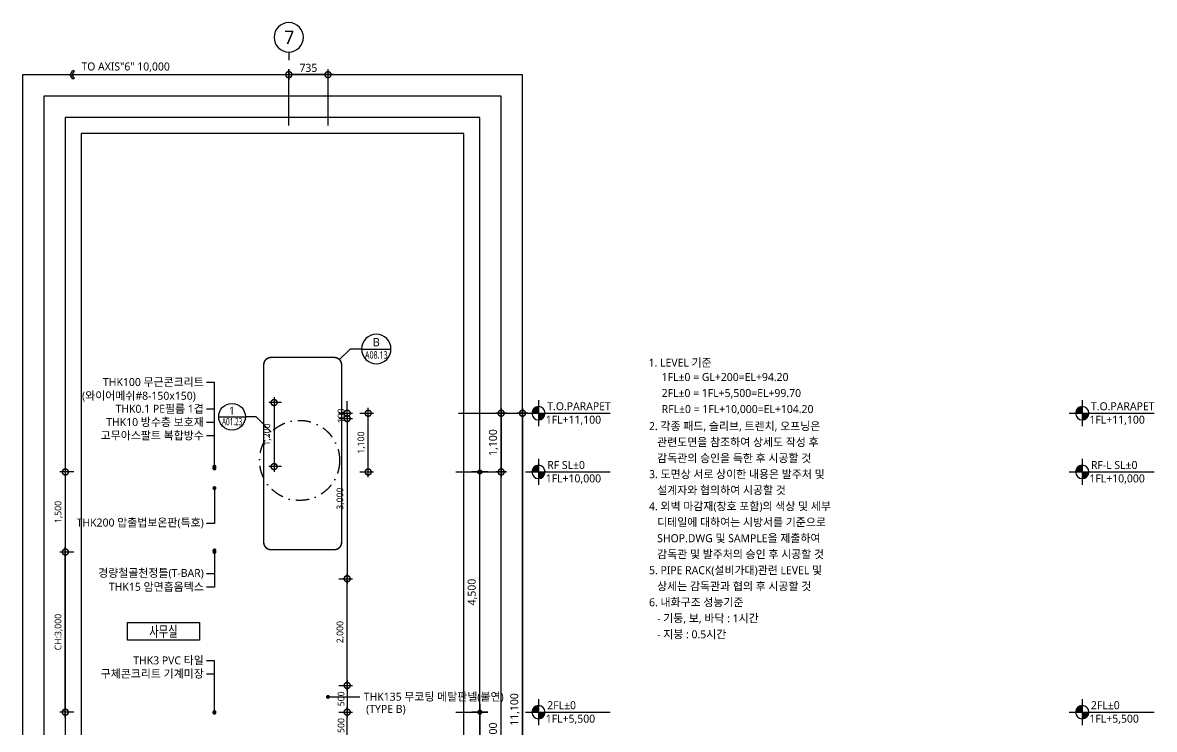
# Model space of a CAD drawing. Header units: millimetres. Extents: x 2568 to 292571, y 1285 to 27671.
# Drawn here: x 151279 to 172496, y 14433 to 27671 of the extents above; entities that cross this region are included whole.
import ezdxf
from ezdxf import colors
from ezdxf.entities.mleader import LeaderData, LeaderLine
from ezdxf.enums import TextEntityAlignment as Align
from ezdxf.math import Vec2, Vec3

# ---------------------------------------------------------------- set-up
doc = ezdxf.new("R2010")
doc.units = ezdxf.units.MM
doc.header["$LTSCALE"] = 200
doc.linetypes.add('DASHDOT', pattern=[1, 0.5, -0.25, 0, -0.25])
doc.linetypes.add('DASHDOT-GAUN', pattern=[10, 5, -2.5, 0, -2.5])
doc.layers.get('DEFPOINTS').update_dxf_attribs({"color": 137})
for name, color, linetype in [('3TXT', 3, 'Continuous'), ('A-dim', 7, 'Continuous'), ('A-dims', 7, 'Continuous'), ('DIM', 7, 'Continuous'), ('DIM-2', 7, 'Continuous'), ('DIM-INT', 7, 'Continuous'), ('SYM', 6, 'Continuous'), ('SYM-LEAD', 6, 'Continuous'), ('SYM-LEVEL', 7, 'Continuous'), ('TAG', 6, 'Continuous'), ('TEXT', 3, 'Continuous'), ('TEXT-NOTE', 6, 'Continuous')]:
    doc.layers.add(name, color=color, linetype=linetype)
doc.layers.add('NOPLOT', color=191, linetype='Continuous', plot=False)
doc.styles.add('$0$스타일1', font='malgun.ttf')
doc.styles.add('ARIAL', font='malgun.ttf')
doc.styles.add('ARIALB', font='malgun.ttf')
doc.styles.add('T1', font='malgun.ttf')
doc.styles.add('XR-sec$0$스타일1', font='malgun.ttf')
doc.styles.add('맑은고딕', font='malgun.ttf')
doc.styles.add('스타일1', font='malgun.ttf')
doc.dimstyles.new('CJA', dxfattribs={"dimscale": 300, "dimtxt": 2.7, "dimasz": 1, "dimexe": 2, "dimexo": 3, "dimgap": 1, "dimtad": 1, "dimdec": 0, "dimzin": 1, "dimdsep": 46, "dimlunit": 6, "dimtxsty": '$0$스타일1', "dimblk": 'CJDOT', "dimcen": 0.09, "dimdle": 1, "dimclrd": 256, "dimclre": 256, "dimclrt": 3, "dimadec": 0, "dimazin": 0, "dimtfac": 1, "dimtdec": 0, "dimtix": 1, "dimtmove": 2, "dimatfit": 3, "dimldrblk": 'CJDOT', "dimfxl": 1, "dimtolj": 1, "dimtzin": 1, "dimarcsym": 0})
doc.dimstyles.new('DIM-QD 1', dxfattribs={"dimtxt": 3, "dimasz": 1.5, "dimexe": 1, "dimexo": 0, "dimgap": 1, "dimtad": 1, "dimdec": 3, "dimdsep": 46, "dimlunit": 6, "dimtxsty": '스타일1', "dimblk1": 'ARCHTICK', "dimblk2": 'ARCHTICK', "dimsah": 1, "dimcen": 0, "dimclrd": 256, "dimclre": 256, "dimclrt": 3, "dimazin": 2, "dimtfac": 1, "dimtdec": 3, "dimtix": 1, "dimtmove": 2, "dimatfit": 3, "dimldrblk": 'ARCHTICK', "dimfxl": 1, "dimtolj": 1, "dimtzin": 0, "dimarcsym": 0})
doc.dimstyles.new('GAUN-50', dxfattribs={"dimscale": 50, "dimtxt": 3, "dimasz": 1, "dimexe": 2, "dimexo": 3, "dimgap": 1, "dimtad": 1, "dimdec": 0, "dimzin": 1, "dimdsep": 46, "dimlunit": 6, "dimtxsty": '스타일1', "dimblk": 'GAUN-DOT', "dimcen": -2, "dimdle": 2, "dimclrd": 256, "dimclre": 256, "dimclrt": 3, "dimadec": 0, "dimazin": 0, "dimtfac": 1, "dimtdec": 0, "dimtix": 1, "dimtmove": 2, "dimatfit": 3, "dimldrblk": 'DOTSMALL', "dimfxl": 1, "dimtolj": 1, "dimtzin": 1, "dimarcsym": 0})
doc.dimstyles.new('HDA-P(N100)', dxfattribs={"dimscale": 50, "dimtxt": 3, "dimasz": 1, "dimexe": 2, "dimexo": 2, "dimgap": 1, "dimtad": 1, "dimdec": 0, "dimzin": 1, "dimdsep": 46, "dimlunit": 6, "dimtxsty": 'T1', "dimblk": 'Z_DOT', "dimcen": 1, "dimclrd": 256, "dimclrt": 3, "dimadec": 0, "dimazin": 0, "dimtfac": 1, "dimtdec": 0, "dimtix": 1, "dimtmove": 2, "dimatfit": 3, "dimldrblk": 'DOT', "dimfxl": 1, "dimtolj": 1, "dimtzin": 1, "dimarcsym": 0})

# ---------------------------------------------------------------- blocks, each defined once
blk = doc.blocks.new('bu-v')
at = {"layer": 'TAG', "ltscale": 0.2}
blk.add_line((0, 3), (0, 0), dxfattribs=at)
blk.add_circle((0, 8.5), 5.5, dxfattribs=at)
at = {"layer": 'TAG', "color": 3, "style": 'ARIALB'}
blk.add_attdef('1', text='', height=5, dxfattribs=at).set_placement((0, 8.5), align=Align.MIDDLE_CENTER)
blk = doc.blocks.new('GAUN-DOT')
at = {"linetype": 'ByBlock'}
for p, q in [((2, 0), (-2, 0)), ((0, -2), (0, 2))]:
    blk.add_line(p, q, dxfattribs=at)
at = {"const_width": 2.25}
blk.add_lwpolyline([(0, 0.28125, 1), (0, -0.28125, 1)], format="xyb", close=True, dxfattribs=at)
blk = doc.blocks.new('*D76')
at = {"layer": 'DEFPOINTS', "color": 0, "transparency": 16777216}
for p in [(156269, 26697), (156269, 25597), (157004, 25597)]:
    blk.add_point(p, dxfattribs=at)
at = {"layer": 'DIM', "lineweight": -2, "transparency": 16777216}
for p, q in [((156269, 25747), (156269, 26797)), ((157004, 25747), (157004, 26797)), ((156954, 26697), (156319, 26697))]:
    blk.add_line(p, q, dxfattribs=at)
at = {"layer": 'DIM', "lineweight": -2, "transparency": 16777216, "xscale": 50, "yscale": 50, "zscale": 50, "rotation": 180}
blk.add_blockref('GAUN-DOT', (156269, 26697), dxfattribs=at)
at = {"layer": 'DIM', "lineweight": -2, "transparency": 16777216, "xscale": 50, "yscale": 50, "zscale": 50}
blk.add_blockref('GAUN-DOT', (157004, 26697), dxfattribs=at)
at = {"layer": 'DIM', "color": 3, "transparency": 16777216, "insert": (156636, 26824), "char_height": 150, "attachment_point": 5, "style": '스타일1'}
blk.add_mtext('\\A1;735', dxfattribs=at)
blk = doc.blocks.new('_DotSmall')
at = {"color": 0, "linetype": 'ByBlock', "const_width": 0.5}
blk.add_lwpolyline([(-0.0625, 0, 1), (0.0625, 0, 1)], format="xyb", close=True, dxfattribs=at)
blk = doc.blocks.new('*D84')
at = {"layer": 'A-dim', "lineweight": -2, "transparency": 16777216}
for p, q in [((159450, 20355), (160750, 20355)), ((160650, 20305), (160650, 9305)), ((159450, 9255), (160750, 9255))]:
    blk.add_line(p, q, dxfattribs=at)
at = {"layer": 'DEFPOINTS', "color": 0, "transparency": 16777216}
for p in [(159300, 20355), (159300, 9255), (160650, 9255)]:
    blk.add_point(p, dxfattribs=at)
at = {"layer": 'A-dim', "lineweight": -2, "transparency": 16777216, "xscale": 50, "yscale": 50, "zscale": 50}
for p, rotation in [((160650, 20355), 90), ((160650, 9255), 270)]:
    blk.add_blockref('GAUN-DOT', p, dxfattribs=dict(at, rotation=rotation))
at = {"layer": 'A-dim', "color": 3, "transparency": 16777216, "insert": (160509, 14805), "char_height": 150, "attachment_point": 5, "rotation": 90, "style": '스타일1'}
blk.add_mtext('\\A1;11,100', dxfattribs=at)
blk = doc.blocks.new('Z_DOT')
at = {"layer": 'A-dims', "color": 0}
for p, q in [((-3, 0), (3, 0)), ((0, -3), (0, 3))]:
    blk.add_line(p, q, dxfattribs=at)
for radius in [0.75, 0.375]:
    blk.add_circle((0, 0), radius, dxfattribs=at)
blk = doc.blocks.new('*D85')
at = {"layer": 'A-dim', "color": 0, "lineweight": -2, "transparency": 16777216}
for p, q in [((159400, 14755), (159950, 14755)), ((159400, 9255), (159950, 9255))]:
    blk.add_line(p, q, dxfattribs=at)
at = {"layer": 'A-dim', "lineweight": -2, "transparency": 16777216}
blk.add_line((159850, 14705), (159850, 9305), dxfattribs=at)
at = {"layer": 'DEFPOINTS', "color": 0, "transparency": 16777216}
for p in [(159300, 14755), (159300, 9255), (159850, 9255)]:
    blk.add_point(p, dxfattribs=at)
at = {"layer": 'A-dim', "lineweight": -2, "transparency": 16777216, "xscale": 50, "yscale": 50, "zscale": 50}
for p, rotation in [((159850, 14755), 90), ((159850, 9255), 270)]:
    blk.add_blockref('Z_DOT', p, dxfattribs=dict(at, rotation=rotation))
at = {"layer": 'A-dim', "color": 3, "transparency": 16777216, "insert": (159710, 12005), "char_height": 150, "attachment_point": 5, "rotation": 90, "style": 'T1'}
blk.add_mtext('\\A1;5,500', dxfattribs=at)
blk = doc.blocks.new('_DOT')
at = {"color": 0, "linetype": 'ByBlock'}
blk.add_line((-0.5, 0), (-1, 0), dxfattribs=at)
at = {"color": 0, "linetype": 'ByBlock', "const_width": 0.5}
blk.add_lwpolyline([(-0.25, 0, 1), (0.25, 0, 1)], format="xyb", close=True, dxfattribs=at)
blk = doc.blocks.new('XR-sec$0$LEVEL1')
at = {"layer": 'SYM-LEVEL'}
h = blk.add_hatch(color=6, dxfattribs=at)
edge = h.paths.add_edge_path()
edge.add_ellipse((4.87, 0), major_axis=(1.77, 1.77), ratio=1, start_angle=405, end_angle=495)
edge.add_line((2.37, 0), (4.87, 0))
edge.add_line((4.87, 0), (4.87, 2.5))
edge = h.paths.add_edge_path()
edge.add_ellipse((4.87, 0), major_axis=(1.77, 1.77), ratio=1, start_angle=225, end_angle=315)
edge.add_line((7.37, 0), (4.87, 0))
edge.add_line((4.87, 0), (4.87, -2.5))
at = {"layer": 'SYM-LEVEL', "color": 6}
for p, q in [((4.87, 4.87), (4.87, -4.87)), ((0, 0), (9.74, 0)), ((9.07, 0), (31.8, 0))]:
    blk.add_line(p, q, dxfattribs=at)
blk.add_ellipse((4.87, 0), major_axis=(1.77, 1.77), ratio=1, start_param=5.497787, end_param=11.780972, dxfattribs=at)
at = {"layer": 'SYM-LEVEL', "color": 3, "style": 'XR-sec$0$스타일1'}
for tag, p in [('1층-바닥마감', (8.16, 1.11)), ('EL-+100', (8.16, -3.93))]:
    blk.add_attdef(tag, p, '', height=3, dxfattribs=at)
blk = doc.blocks.new('*D87')
at = {"layer": 'A-dim', "lineweight": -2, "transparency": 16777216}
for p, q in [((159450, 19255), (160350, 19255)), ((160250, 9305), (160250, 19205)), ((159450, 9255), (160350, 9255))]:
    blk.add_line(p, q, dxfattribs=at)
at = {"layer": 'DEFPOINTS', "color": 0, "transparency": 16777216}
for p in [(159300, 19255), (160250, 19255), (159300, 9255)]:
    blk.add_point(p, dxfattribs=at)
at = {"layer": 'A-dim', "lineweight": -2, "transparency": 16777216, "xscale": 50, "yscale": 50, "zscale": 50}
for p, rotation in [((160250, 19255), 90), ((160250, 9255), 270)]:
    blk.add_blockref('GAUN-DOT', p, dxfattribs=dict(at, rotation=rotation))
at = {"layer": 'A-dim', "color": 3, "transparency": 16777216, "insert": (160109, 14255), "char_height": 150, "attachment_point": 5, "rotation": 90, "style": '스타일1'}
blk.add_mtext('\\A1;10,000', dxfattribs=at)
blk = doc.blocks.new('*D88')
at = {"layer": 'A-dim', "lineweight": -2, "transparency": 16777216}
for p, q in [((159450, 20355), (160350, 20355)), ((160250, 20305), (160250, 19305)), ((159450, 19255), (160350, 19255))]:
    blk.add_line(p, q, dxfattribs=at)
at = {"layer": 'DEFPOINTS', "color": 0, "transparency": 16777216}
for p in [(159300, 20355), (159300, 19255), (160250, 19255)]:
    blk.add_point(p, dxfattribs=at)
at = {"layer": 'A-dim', "lineweight": -2, "transparency": 16777216, "xscale": 50, "yscale": 50, "zscale": 50}
for p, rotation in [((160250, 20355), 90), ((160250, 19255), 270)]:
    blk.add_blockref('GAUN-DOT', p, dxfattribs=dict(at, rotation=rotation))
at = {"layer": 'A-dim', "color": 3, "transparency": 16777216, "insert": (160109, 19805), "char_height": 150, "attachment_point": 5, "rotation": 90, "style": '스타일1'}
blk.add_mtext('\\A1;1,100', dxfattribs=at)
blk = doc.blocks.new('*D89')
at = {"layer": 'A-dim', "color": 0, "lineweight": -2, "transparency": 16777216}
for p, q in [((159400, 19255), (159950, 19255)), ((159400, 14755), (159950, 14755))]:
    blk.add_line(p, q, dxfattribs=at)
at = {"layer": 'A-dim', "lineweight": -2, "transparency": 16777216}
blk.add_line((159850, 14805), (159850, 19205), dxfattribs=at)
at = {"layer": 'DEFPOINTS', "color": 0, "transparency": 16777216}
for p in [(159300, 19255), (159850, 19255), (159300, 14755)]:
    blk.add_point(p, dxfattribs=at)
at = {"layer": 'A-dim', "lineweight": -2, "transparency": 16777216, "xscale": 50, "yscale": 50, "zscale": 50}
for p, rotation in [((159850, 19255), 90), ((159850, 14755), 270)]:
    blk.add_blockref('Z_DOT', p, dxfattribs=dict(at, rotation=rotation))
at = {"layer": 'A-dim', "color": 3, "transparency": 16777216, "insert": (159710, 17005), "char_height": 150, "attachment_point": 5, "rotation": 90, "style": 'T1'}
blk.add_mtext('\\A1;4,500', dxfattribs=at)
blk = doc.blocks.new('*D321')
at = {"layer": 'DEFPOINTS', "color": 0, "transparency": 16777216}
for p in [(157054, 20255), (157054, 17255), (157363, 17255)]:
    blk.add_point(p, dxfattribs=at)
at = {"layer": 'DIM-INT', "color": 7, "lineweight": -2, "transparency": 16777216}
for p, q in [((157204, 20255), (157463, 20255)), ((157363, 20355), (157363, 17155)), ((157204, 17255), (157463, 17255))]:
    blk.add_line(p, q, dxfattribs=at)
at = {"layer": 'DIM-INT', "color": 7, "lineweight": -2, "transparency": 16777216, "xscale": 225, "yscale": 225, "zscale": 225}
for p, rotation in [((157363, 20255), 90), ((157363, 17255), 270)]:
    blk.add_blockref('_DotSmall', p, dxfattribs=dict(at, rotation=rotation))
at = {"layer": 'DIM-INT', "color": 3, "transparency": 16777216, "insert": (157238, 18755), "char_height": 125, "attachment_point": 5, "rotation": 90, "style": '스타일1'}
blk.add_mtext('\\A1;3,000', dxfattribs=at)
blk = doc.blocks.new('CJDOT')
blk.add_line((-2, 0), (2, 0))
at = {"const_width": 0.5}
blk.add_lwpolyline([(-0.25, 0, 1), (0.25, 0, 1)], format="xyb", close=True, dxfattribs=at)
blk = doc.blocks.new('*D322')
at = {"layer": 'DEFPOINTS', "color": 0, "transparency": 16777216}
for p in [(157054, 20355), (157054, 20255), (157363, 20355)]:
    blk.add_point(p, dxfattribs=at)
at = {"layer": 'DIM-INT', "color": 7, "lineweight": -2, "transparency": 16777216}
for p, q in [((157363, 20355), (157363, 20580)), ((157204, 20355), (157463, 20355)), ((157204, 20255), (157463, 20255)), ((157363, 20255), (157363, 20355)), ((157363, 20255), (157363, 20030))]:
    blk.add_line(p, q, dxfattribs=at)
at = {"layer": 'DIM-INT', "color": 7, "lineweight": -2, "transparency": 16777216, "xscale": 225, "yscale": 225, "zscale": 225}
for p, rotation in [((157363, 20355), 270), ((157363, 20255), 90)]:
    blk.add_blockref('_DotSmall', p, dxfattribs=dict(at, rotation=rotation))
at = {"layer": 'DIM-INT', "color": 3, "transparency": 16777216, "insert": (157248, 20305), "char_height": 125, "attachment_point": 5, "rotation": 90, "style": '스타일1'}
blk.add_mtext('\\A1;100', dxfattribs=at)
blk = doc.blocks.new('*D323')
at = {"layer": 'DEFPOINTS', "color": 0, "transparency": 16777216}
for p in [(157054, 17255), (157363, 17255), (157054, 15255)]:
    blk.add_point(p, dxfattribs=at)
at = {"layer": 'DIM-INT', "color": 7, "lineweight": -2, "transparency": 16777216}
for p, q in [((157204, 17255), (157463, 17255)), ((157363, 15155), (157363, 17355)), ((157204, 15255), (157463, 15255))]:
    blk.add_line(p, q, dxfattribs=at)
at = {"layer": 'DIM-INT', "color": 7, "lineweight": -2, "transparency": 16777216, "xscale": 225, "yscale": 225, "zscale": 225}
for p, rotation in [((157363, 17255), 90), ((157363, 15255), 270)]:
    blk.add_blockref('_DotSmall', p, dxfattribs=dict(at, rotation=rotation))
at = {"layer": 'DIM-INT', "color": 3, "transparency": 16777216, "insert": (157238, 16255), "char_height": 125, "attachment_point": 5, "rotation": 90, "style": '스타일1'}
blk.add_mtext('\\A1;2,000', dxfattribs=at)
blk = doc.blocks.new('*D324')
at = {"layer": 'DEFPOINTS', "color": 0, "transparency": 16777216}
for p in [(157054, 15255), (157054, 14755), (157363, 14755)]:
    blk.add_point(p, dxfattribs=at)
at = {"layer": 'DIM-INT', "color": 7, "lineweight": -2, "transparency": 16777216}
for p, q in [((157363, 15355), (157363, 14655)), ((157204, 15255), (157463, 15255)), ((157204, 14755), (157463, 14755))]:
    blk.add_line(p, q, dxfattribs=at)
at = {"layer": 'DIM-INT', "color": 7, "lineweight": -2, "transparency": 16777216, "xscale": 225, "yscale": 225, "zscale": 225}
for p, rotation in [((157363, 15255), 90), ((157363, 14755), 270)]:
    blk.add_blockref('_DotSmall', p, dxfattribs=dict(at, rotation=rotation))
at = {"layer": 'DIM-INT', "color": 3, "transparency": 16777216, "insert": (157249, 15005), "char_height": 125, "attachment_point": 5, "rotation": 90, "style": '스타일1'}
blk.add_mtext('\\A1;500', dxfattribs=at)
blk = doc.blocks.new('*D325')
at = {"layer": 'DEFPOINTS', "color": 0, "transparency": 16777216}
for p in [(157054, 14755), (157363, 14755), (157054, 14255)]:
    blk.add_point(p, dxfattribs=at)
at = {"layer": 'DIM-INT', "color": 7, "lineweight": -2, "transparency": 16777216}
for p, q in [((157363, 14155), (157363, 14855)), ((157204, 14755), (157463, 14755)), ((157204, 14255), (157463, 14255))]:
    blk.add_line(p, q, dxfattribs=at)
at = {"layer": 'DIM-INT', "color": 7, "lineweight": -2, "transparency": 16777216, "xscale": 225, "yscale": 225, "zscale": 225}
for p, rotation in [((157363, 14755), 90), ((157363, 14255), 270)]:
    blk.add_blockref('_DotSmall', p, dxfattribs=dict(at, rotation=rotation))
at = {"layer": 'DIM-INT', "color": 3, "transparency": 16777216, "insert": (157249, 14505), "char_height": 125, "attachment_point": 5, "rotation": 90, "style": '스타일1'}
blk.add_mtext('\\A1;500', dxfattribs=at)
blk = doc.blocks.new('*D340')
at = {"layer": 'DEFPOINTS', "color": 0, "transparency": 16777216}
for p in [(152079, 17755), (152388, 17755), (152388, 14755)]:
    blk.add_point(p, dxfattribs=at)
at = {"layer": 'DIM-INT', "color": 7, "lineweight": -2, "transparency": 16777216}
for p, q in [((152079, 14655), (152079, 17855)), ((152238, 17755), (151979, 17755)), ((152238, 14755), (151979, 14755))]:
    blk.add_line(p, q, dxfattribs=at)
at = {"layer": 'DIM-INT', "color": 7, "lineweight": -2, "transparency": 16777216, "xscale": 225, "yscale": 225, "zscale": 225}
for p, rotation in [((152079, 17755), 90), ((152079, 14755), 270)]:
    blk.add_blockref('_DotSmall', p, dxfattribs=dict(at, rotation=rotation))
at = {"layer": 'DIM-INT', "color": 3, "transparency": 16777216, "insert": (151954, 16255), "char_height": 125, "attachment_point": 5, "rotation": 90, "style": '스타일1'}
blk.add_mtext('\\A1;CH:3,000', dxfattribs=at)
blk = doc.blocks.new('*D341')
at = {"layer": 'DEFPOINTS', "color": 0, "transparency": 16777216}
for p in [(152388, 14755), (152079, 13255), (152388, 13255)]:
    blk.add_point(p, dxfattribs=at)
at = {"layer": 'DIM-INT', "color": 7, "lineweight": -2, "transparency": 16777216}
for p, q in [((152079, 14855), (152079, 13155)), ((152238, 14755), (151979, 14755)), ((152238, 13255), (151979, 13255))]:
    blk.add_line(p, q, dxfattribs=at)
at = {"layer": 'DIM-INT', "color": 7, "lineweight": -2, "transparency": 16777216, "xscale": 225, "yscale": 225, "zscale": 225}
for p, rotation in [((152079, 14755), 90), ((152079, 13255), 270)]:
    blk.add_blockref('_DotSmall', p, dxfattribs=dict(at, rotation=rotation))
at = {"layer": 'DIM-INT', "color": 3, "transparency": 16777216, "insert": (151954, 14005), "char_height": 125, "attachment_point": 5, "rotation": 90, "style": '스타일1'}
blk.add_mtext('\\A1;1,500', dxfattribs=at)
blk = doc.blocks.new('*D343')
at = {"layer": 'DEFPOINTS', "color": 0, "transparency": 16777216}
for p in [(152388, 19255), (152079, 17755), (152388, 17755)]:
    blk.add_point(p, dxfattribs=at)
at = {"layer": 'DIM-INT', "color": 7, "lineweight": -2, "transparency": 16777216}
for p, q in [((152079, 19355), (152079, 17655)), ((152238, 19255), (151979, 19255)), ((152238, 17755), (151979, 17755))]:
    blk.add_line(p, q, dxfattribs=at)
at = {"layer": 'DIM-INT', "color": 7, "lineweight": -2, "transparency": 16777216, "xscale": 225, "yscale": 225, "zscale": 225}
for p, rotation in [((152079, 19255), 90), ((152079, 17755), 270)]:
    blk.add_blockref('_DotSmall', p, dxfattribs=dict(at, rotation=rotation))
at = {"layer": 'DIM-INT', "color": 3, "transparency": 16777216, "insert": (151954, 18505), "char_height": 125, "attachment_point": 5, "rotation": 90, "style": '스타일1'}
blk.add_mtext('\\A1;1,500', dxfattribs=at)
blk = doc.blocks.new('*D344')
at = {"layer": 'DEFPOINTS', "color": 0, "transparency": 16777216}
for p in [(157448, 20355), (157757, 20355), (157448, 19255)]:
    blk.add_point(p, dxfattribs=at)
at = {"layer": 'DIM-INT', "color": 7, "lineweight": -2, "transparency": 16777216}
for p, q in [((157757, 19155), (157757, 20455)), ((157598, 20355), (157857, 20355)), ((157598, 19255), (157857, 19255))]:
    blk.add_line(p, q, dxfattribs=at)
at = {"layer": 'DIM-INT', "color": 7, "lineweight": -2, "transparency": 16777216, "xscale": 225, "yscale": 225, "zscale": 225}
for p, rotation in [((157757, 20355), 90), ((157757, 19255), 270)]:
    blk.add_blockref('_DotSmall', p, dxfattribs=dict(at, rotation=rotation))
at = {"layer": 'DIM-INT', "color": 3, "transparency": 16777216, "insert": (157631, 19805), "char_height": 125, "attachment_point": 5, "rotation": 90, "style": '스타일1'}
blk.add_mtext('\\A1;1,100', dxfattribs=at)
blk = doc.blocks.new('room-1')
at = {"layer": 'TEXT-NOTE', "color": 6}
for p, q in [((0, 5), (20.29, 5)), ((0, 0), (0, 5)), ((20.29, 5), (20.29, 0)), ((20.29, 0), (0, 0))]:
    blk.add_line(p, q, dxfattribs=at)
at = {"layer": 'TEXT-NOTE', "color": 3, "style": '스타일1'}
blk.add_attdef('실명', text='', height=3, dxfattribs=at).set_placement((10.15, 2.59), align=Align.MIDDLE)
blk = doc.blocks.new('*U117')
blk.add_lwpolyline([(-300, 0), (300, 0, 1), (-300, 0, 1), (300, 0, -12.065684)], format="xyb")
blk.add_lwpolyline([(-295, 0), (-533, 0), (-754, -216)])
at = {"linetype": 'DASHDOT', "ltscale": 6, "const_width": 30}
blk.add_lwpolyline([(-2152, -172), (-860, -172, -0.414214), (-710, -322), (-710, -3951, -0.414214), (-860, -4101), (-2152, -4101, -0.414214), (-2302, -3951), (-2302, -322, -0.414214)], format="xyb", close=True, dxfattribs=at)
at = {"color": 3, "style": 'ARIAL'}
blk.add_attdef('상세번호', text='', height=170, dxfattribs=at).set_placement((0, 140), align=Align.MIDDLE_CENTER)
at = {"color": 3, "style": 'ARIAL', "width": 0.6}
blk.add_attdef('도면번호', text='', height=150, dxfattribs=at).set_placement((0, -120), align=Align.MIDDLE_CENTER)
blk = doc.blocks.new('_ARCHTICK')
at = {"color": 0, "linetype": 'ByBlock', "const_width": 0.15}
blk.add_lwpolyline([(-0.5, -0.5), (0.5, 0.5)], dxfattribs=at)
blk = doc.blocks.new('*D346')
at = {"layer": 'DEFPOINTS', "color": 0, "transparency": 16777216}
for p in [(156282, 20555), (155993, 19355), (156282, 19355)]:
    blk.add_point(p, dxfattribs=at)
at = {"layer": 'DIM-INT', "color": 7, "lineweight": -2, "transparency": 16777216}
for p, q in [((155993, 20655), (155993, 19255)), ((156132, 20555), (155893, 20555)), ((156132, 19355), (155893, 19355))]:
    blk.add_line(p, q, dxfattribs=at)
at = {"layer": 'DIM-INT', "color": 7, "lineweight": -2, "transparency": 16777216, "xscale": 225, "yscale": 225, "zscale": 225}
for p, rotation in [((155993, 20555), 90), ((155993, 19355), 270)]:
    blk.add_blockref('_DotSmall', p, dxfattribs=dict(at, rotation=rotation))
at = {"layer": 'DIM-INT', "color": 3, "transparency": 16777216, "insert": (155868, 19955), "char_height": 125, "attachment_point": 5, "rotation": 90, "style": '스타일1'}
blk.add_mtext('\\A1;1,200', dxfattribs=at)
blk = doc.blocks.new('DET1')
at = {"layer": 'SYM', "color": 6}
blk.add_line((0, 0), (10, 0), dxfattribs=at)
blk.add_circle((5, 0), 5, dxfattribs=at)
at = {"layer": 'SYM', "color": 3, "style": '스타일1'}
blk.add_attdef('1', text='', height=3, dxfattribs=at).set_placement((5, 2.25), align=Align.MIDDLE)
at = {"layer": 'SYM', "color": 3, "style": '스타일1', "width": 0.84071}
blk.add_attdef('A2.01', text='', height=2.7, dxfattribs=at).set_placement((1.24, -3.19), (9.23, -3.19), align=Align.FIT)
blk = doc.blocks.new('A$C1ac9ef66')
at = {"layer": '3TXT', "style": '스타일1'}
for s, p in [('1. LEVEL 기준', (0, 0)), ('1FL±0 = GL+200=EL+94.20', (245, -270)), ('2FL±0 = 1FL+5,500=EL+99.70', (245, -570)), ('RFL±0 = 1FL+10,000=EL+104.20', (245, -870)), ('2. 각종 패드, 슬리브, 트렌치, 오프닝은', (8, -1189)), ('   관련도면을 참조하여 상세도 작성 후 ', (8, -1489)), ('   감독관의 승인을 득한 후 시공할 것', (8, -1789)), ('3. 도면상 서로 상이한 내용은 발주처 및   ', (8, -2089)), ('   설계자와 협의하여 시공할 것', (8, -2389)), ('4. 외벽 마감재(창호 포함)의 색상 및 세부', (8, -2689)), ('   디테일에 대하여는 시방서를 기준으로', (8, -2989)), ('   SHOP.DWG 및 SAMPLE을 제출하여', (8, -3289)), ('   감독관 및 발주처의 승인 후 시공할 것', (8, -3589)), ('5. PIPE RACK(설비가대)관련 LEVEL 및 ', (8, -3889)), ('   상세는 감독관과 협의 후 시공할 것 ', (8, -4189)), ('6. 내화구조 성능기준', (8, -4489)), ('   - 기둥, 보, 바닥 : 1시간', (8, -4789)), ('   - 지붕 : 0.5시간', (8, -5089))]:
    blk.add_text(s, height=150, dxfattribs=at).set_placement(p)

msp = doc.modelspace()

# ---------------------------------------------------------------- linework, layer by layer
at = {"layer": 'A-dim', "ltscale": 30}
msp.add_lwpolyline([(156268.7, 26696.5), (152170.9, 26696.5), (152220.9, 26783.1), (152242.5, 26770.6), (152199.7, 26696.5), (152242.5, 26622.4), (152220.9, 26609.9), (152170.9, 26696.5)], dxfattribs=at)
at = {"layer": 'NOPLOT'}
for points in [[(151279, 2455.2), (160649.7, 2455.2), (160649.7, 26696.5), (151279, 26696.5)], [(151679, 2855.2), (160249.7, 2855.2), (160249.7, 26296.5), (151679, 26296.5)], [(152079, 3255.2), (159849.7, 3255.2), (159849.7, 25896.5), (152079, 25896.5)], [(152379, 3555.2), (159549.7, 3555.2), (159549.7, 25596.5), (152379, 25596.5)]]:
    msp.add_lwpolyline(points, close=True, dxfattribs=at)
at = {"layer": 'SYM', "color": 6}
msp.add_lwpolyline([(155940.7, 20001.8), (155654.1, 20288.6), (155454.1, 20288.6)], dxfattribs=at)
at = {"layer": 'SYM', "color": 3, "linetype": 'DASHDOT-GAUN', "ltscale": 0.25}
msp.add_circle((156471, 19471.5), 750, dxfattribs=at)

# ---------------------------------------------------------------- block references
ref = msp.add_blockref('DET1', (154954.1, 20288.6), dxfattribs=dict(xscale=50, yscale=50, zscale=50))
ref.add_attrib('A2.01', 'A01.23', dxfattribs={"layer": 'SYM', "color": 3, "height": 135, "style": '스타일1', "width": 0.658498}).set_placement((155016.3, 20129.1), (155397.2, 20129.1), align=Align.FIT)
ref.add_attrib('1', '1', dxfattribs={"layer": 'SYM', "color": 3, "height": 150, "style": '스타일1'}).set_placement((155204.1, 20401.1), align=Align.MIDDLE)
at = {"layer": 'DIM-2'}
msp.add_blockref('A$C1ac9ef66', (163014.2, 21227.8), dxfattribs=at)
at = {"layer": 'SYM-LEVEL'}
ref = msp.add_blockref('XR-sec$0$LEVEL1', (160706.2, 20355.2), dxfattribs=dict(at, xscale=50, yscale=50, zscale=50))
ref.add_attrib('EL-+100', '1FL+11,100', (161085.4, 20158.8), dxfattribs={"color": 3, "height": 150, "style": 'XR-sec$0$스타일1'})
ref.add_attrib('1층-바닥마감', 'T.O.PARAPET', (161114, 20410.4), dxfattribs={"color": 3, "height": 150, "style": 'XR-sec$0$스타일1'})
ref = msp.add_blockref('XR-sec$0$LEVEL1', (170899.1, 20355.2), dxfattribs=dict(at, xscale=50, yscale=50, zscale=50))
ref.add_attrib('EL-+100', '1FL+11,100', (171278.3, 20158.8), dxfattribs={"color": 3, "height": 150, "style": 'XR-sec$0$스타일1'})
ref.add_attrib('1층-바닥마감', 'T.O.PARAPET', (171306.9, 20410.4), dxfattribs={"color": 3, "height": 150, "style": 'XR-sec$0$스타일1'})
ref = msp.add_blockref('XR-sec$0$LEVEL1', (160706.2, 19255.2), dxfattribs=dict(at, xscale=50, yscale=50, zscale=50))
ref.add_attrib('EL-+100', '1FL+10,000', (161085.4, 19058.8), dxfattribs={"color": 3, "height": 150, "style": 'XR-sec$0$스타일1'})
ref.add_attrib('1층-바닥마감', 'RF SL±0', (161114, 19310.4), dxfattribs={"color": 3, "height": 150, "style": 'XR-sec$0$스타일1'})
ref = msp.add_blockref('XR-sec$0$LEVEL1', (170899.1, 19255.2), dxfattribs=dict(at, xscale=50, yscale=50, zscale=50))
ref.add_attrib('EL-+100', '1FL+10,000', (171278.3, 19058.8), dxfattribs={"color": 3, "height": 150, "style": 'XR-sec$0$스타일1'})
ref.add_attrib('1층-바닥마감', 'RF-L SL±0', (171306.9, 19310.4), dxfattribs={"color": 3, "height": 150, "style": 'XR-sec$0$스타일1'})
ref = msp.add_blockref('XR-sec$0$LEVEL1', (160706.2, 14755.2), dxfattribs=dict(at, xscale=50, yscale=50, zscale=50))
ref.add_attrib('EL-+100', '1FL+5,500', (161085.4, 14558.8), dxfattribs={"color": 3, "height": 150, "style": 'XR-sec$0$스타일1'})
ref.add_attrib('1층-바닥마감', '2FL%%P0', (161114, 14810.4), dxfattribs={"color": 3, "height": 150, "style": 'XR-sec$0$스타일1'})
ref = msp.add_blockref('XR-sec$0$LEVEL1', (170899.1, 14755.2), dxfattribs=dict(at, xscale=50, yscale=50, zscale=50))
ref.add_attrib('EL-+100', '1FL+5,500', (171278.3, 14558.8), dxfattribs={"color": 3, "height": 150, "style": 'XR-sec$0$스타일1'})
ref.add_attrib('1층-바닥마감', '2FL%%P0', (171306.9, 14810.4), dxfattribs={"color": 3, "height": 150, "style": 'XR-sec$0$스타일1'})
at = {"layer": 'TAG'}
ref = msp.add_blockref('bu-v', (156268.7, 26971.2), dxfattribs=dict(at, xscale=-50.00000000000169, yscale=50.00000000000169, zscale=50.00000000000169))
ref.add_attrib('1', '7', dxfattribs={"color": 3, "height": 250, "style": '맑은고딕'}).set_placement((156277.2, 27396.2), align=Align.MIDDLE_CENTER)
at = {"layer": 'TAG', "linetype": 'DASHDOT', "xscale": 0.9166666666666665, "yscale": 0.9166666666666665, "zscale": 0.9166666666666665}
msp.add_blockref('*U117', (157909.2, 21557.8), dxfattribs=at).add_auto_attribs({'상세번호': 'B', '도면번호': 'A08.13'})
at = {"layer": 'TEXT-NOTE'}
ref = msp.add_blockref('room-1', (153242.5, 16103.1), dxfattribs=dict(at, xscale=66.66666660016777, yscale=66.66666660016777, zscale=66.66666660016777))
ref.add_attrib('실명', '사무실', dxfattribs={"color": 3, "height": 200, "style": '스타일1', "width": 0.7}).set_placement((153919, 16269.7), align=Align.MIDDLE)

# ---------------------------------------------------------------- texts
at = {"layer": 'A-dim', "color": 3, "style": 'T1'}
msp.add_text('TO AXIS"6" 10,000', height=150, dxfattribs=at).set_placement((152380.9, 26775.1))
at = {"layer": 'TEXT', "color": 3, "style": '스타일1'}
for s, p in [('(와이어메쉬#8-150x150)', (152393.1, 20607.2)), ('THK135 무코팅 메탈판넬(불연)', (157674.2, 14970.2)), ('(TYPE B)', (157718, 14741.2))]:
    msp.add_text(s, height=150, dxfattribs=at).set_placement(p)

# ---------------------------------------------------------------- dimensions: what is measured, and where the dimension line sits
at = {"layer": 'A-dim'}
for base, p1, p2, angle, dimstyle, picture, middle in [((160649.7, 9255.2), (159299.7, 20355.2), (159299.7, 9255.2), 270, 'GAUN-50', '*D84', (160509.2, 14805.2)), ((160249.7, 19255.2), (159299.7, 20355.2), (159299.7, 19255.2), 270, 'GAUN-50', '*D88', (160109.2, 19805.2)), ((159849.7, 19255.2), (159299.7, 14755.2), (159299.7, 19255.2), 90, 'HDA-P(N100)', '*D89', (159709.5, 17005.2)), ((160249.7, 19255.2), (159299.7, 9255.2), (159299.7, 19255.2), 90, 'GAUN-50', '*D87', (160109.2, 14255.2)), ((159849.7, 9255.2), (159299.7, 14755.2), (159299.7, 9255.2), 270, 'HDA-P(N100)', '*D85', (159709.5, 12005.2))]:
    dim = msp.add_linear_dim(base=base, p1=p1, p2=p2, angle=angle, dimstyle=dimstyle, dxfattribs=at)
    dim.commit()
    dim.dimension.update_dxf_attribs({"geometry": picture, "text_midpoint": middle})
at = {"layer": 'DIM'}
dim = msp.add_linear_dim(base=(156268.7, 26696.5), p1=(157003.7, 25596.5), p2=(156268.7, 25596.5), angle=180, dimstyle='GAUN-50', dxfattribs=at)
dim.commit()
dim.dimension.update_dxf_attribs({"geometry": '*D76', "text_midpoint": (156636.2, 26824)})
at = {"layer": 'DIM-INT'}
for base, p1, p2, angle, picture, middle in [((155993, 19355.2), (156282.1, 20555.2), (156282.1, 19355.2), 90, '*D346', (155867.6, 19955.2)), ((157363.2, 20355.2), (157054.4, 20255.2), (157054.4, 20355.2), 90, '*D322', (157248.2, 20305.2)), ((157756.5, 20355.2), (157447.8, 19255.2), (157447.8, 20355.2), 90, '*D344', (157631.1, 19805.2)), ((157363.2, 17255.2), (157054.4, 20255.2), (157054.4, 17255.2), 270, '*D321', (157238.1, 18755.2)), ((152079, 17755.2), (152387.8, 19255.2), (152387.8, 17755.2), 270, '*D343', (151953.6, 18505.2)), ((157363.2, 17255.2), (157054.4, 15255.2), (157054.4, 17255.2), 90, '*D323', (157238.1, 16255.2)), ((157363.2, 14755.2), (157054.4, 15255.2), (157054.4, 14755.2), 270, '*D324', (157248.6, 15005.2)), ((152079, 13255.2), (152387.8, 14755.2), (152387.8, 13255.2), 270, '*D341', (151953.6, 14005.2)), ((157363.2, 14755.2), (157054.4, 14255.2), (157054.4, 14755.2), 90, '*D325', (157248.6, 14505.2))]:
    dim = msp.add_linear_dim(base=base, p1=p1, p2=p2, angle=angle, dimstyle='CJA', override={"dimscale": 50, "dimtxt": 2.5, "dimasz": 4.5, "dimtxsty": '스타일1', "dimblk1": 'DotSmall', "dimblk2": 'DotSmall', "dimsah": 1, "dimdle": 2, "dimclrd": 7, "dimclre": 7}, dxfattribs=at)
    dim.commit()
    dim.dimension.update_dxf_attribs({"geometry": picture, "text_midpoint": middle})
dim = msp.add_linear_dim(base=(152079, 17755.2), p1=(152387.8, 14755.2), p2=(152387.8, 17755.2), angle=90, text='CH:<>', dimstyle='CJA', override={"dimscale": 50, "dimtxt": 2.5, "dimasz": 4.5, "dimtxsty": '스타일1', "dimblk1": 'DotSmall', "dimblk2": 'DotSmall', "dimsah": 1, "dimdle": 2, "dimclrd": 7, "dimclre": 7}, dxfattribs=at)
dim.commit()
dim.dimension.update_dxf_attribs({"geometry": '*D340', "text_midpoint": (151953.9, 16255.2)})

# ---------------------------------------------------------------- leaders
at = {"layer": 'SYM-LEAD'}
msp.add_leader([(157003.7, 15041.8), (157599.2, 15041.8)], dimstyle='DIM-QD 1', override={"dimscale": 50, "dimtad": 0, "dimclrd": 6, "dimldrblk": 'DOT'}, dxfattribs=at)
at = {"layer": 'TAG', "color": 3}
ml = msp.add_multileader_mtext('Standard', dxfattribs=at)
ml.set_content('THK100 무근콘크리트', color=3, style='맑은고딕')
ml.set_leader_properties(color=6)
ml.set_arrow_properties(name='DOT')
ml.build(insert=Vec2(0, 0))
ml.multileader.update_dxf_attribs({"dogleg_length": 3, "arrow_head_size": 75})
ctx = ml.context
ctx.base_point, ctx.char_height, ctx.arrow_head_size, ctx.landing_gap_size, ctx.plane_origin = Vec3(152586.4, 20929.6), 150, 75, 50, Vec3(155741, 19496.6)
ctx.text_align_type = 2
notes = []
notes.append((ctx, [(0, (1, 1, 0), (154875, 20929.6), (-1, 0), 150, [(0, [(154875, 19355.2)], 0, [])])]))
ctx.mtext.insert, ctx.mtext.width, ctx.mtext.alignment, ctx.mtext.flow_direction = Vec3(154675, 21013.8), 3010.616, 3, 5
ml = msp.add_multileader_mtext('Standard', dxfattribs=at)
ml.set_content('THK0.1 PE필름 1겹', color=3, style='맑은고딕')
ml.set_leader_properties(color=6)
ml.set_arrow_properties(name='DOT')
ml.build(insert=Vec2(0, 0))
ml.multileader.update_dxf_attribs({"dogleg_length": 3, "arrow_head_size": 75})
ctx = ml.context
ctx.base_point, ctx.char_height, ctx.arrow_head_size, ctx.landing_gap_size, ctx.plane_origin = Vec3(152885.3, 20429.6), 150, 75, 50, Vec3(155741, 19496.6)
ctx.text_align_type = 2
notes.append((ctx, [(0, (1, 1, 0), (154875, 20429.6), (-1, 0), 150, [(0, [(154875, 19349.6)], 0, [])])]))
ctx.mtext.insert, ctx.mtext.width, ctx.mtext.alignment, ctx.mtext.flow_direction = Vec3(154675, 20512.5), 3010.616, 3, 5
ml = msp.add_multileader_mtext('Standard', dxfattribs=at)
ml.set_content('THK10 방수층 보호재', color=3, style='맑은고딕')
ml.set_leader_properties(color=6)
ml.set_arrow_properties(name='DOT')
ml.build(insert=Vec2(0, 0))
ml.multileader.update_dxf_attribs({"dogleg_length": 3, "arrow_head_size": 75})
ctx = ml.context
ctx.base_point, ctx.char_height, ctx.arrow_head_size, ctx.landing_gap_size, ctx.plane_origin = Vec3(152642.9, 20179.6), 150, 75, 50, Vec3(155741, 19246.6)
ctx.text_align_type = 2
notes.append((ctx, [(0, (1, 1, 0), (154875, 20179.6), (-1, 0), 150, [(0, [(154875, 19349.6)], 0, [])])]))
ctx.mtext.insert, ctx.mtext.width, ctx.mtext.alignment, ctx.mtext.flow_direction = Vec3(154675, 20263.8), 3010.616, 3, 5
ml = msp.add_multileader_mtext('Standard', dxfattribs=at)
ml.set_content('고무아스팔트 복합방수', color=3, style='맑은고딕')
ml.set_leader_properties(color=6)
ml.set_arrow_properties(name='DOT')
ml.build(insert=Vec2(0, 0))
ml.multileader.update_dxf_attribs({"dogleg_length": 3, "arrow_head_size": 75})
ctx = ml.context
ctx.base_point, ctx.char_height, ctx.arrow_head_size, ctx.landing_gap_size, ctx.plane_origin = Vec3(152491, 19929.6), 150, 75, 50, Vec3(155741, 18746.6)
ctx.text_align_type = 2
notes.append((ctx, [(0, (1, 1, 0), (154875, 19929.6), (-1, 0), 150, [(0, [(154875, 19320.3)], 0, [])])]))
ctx.mtext.insert, ctx.mtext.width, ctx.mtext.alignment, ctx.mtext.flow_direction = Vec3(154675, 20013.8), 3010.616, 3, 5
ml = msp.add_multileader_mtext('Standard', dxfattribs=at)
ml.set_content('THK200 압출법보온판(특호)', color=3, style='맑은고딕')
ml.set_leader_properties(color=6)
ml.set_arrow_properties(name='DOT')
ml.build(insert=Vec2(0, 0))
ml.multileader.update_dxf_attribs({"dogleg_length": 3, "arrow_head_size": 75})
ctx = ml.context
ctx.base_point, ctx.char_height, ctx.arrow_head_size, ctx.landing_gap_size, ctx.plane_origin = Vec3(152042.6, 18290.2), 150, 75, 50, Vec3(155741, 19526.5)
ctx.text_align_type = 2
notes.append((ctx, [(0, (1, 1, 0), (154875, 18290.2), (-1, 0), 150, [(0, [(154875, 18952.7)], 0, [])])]))
ctx.mtext.insert, ctx.mtext.width, ctx.mtext.alignment, ctx.mtext.flow_direction = Vec3(154675, 18382.2), 3010.616, 3, 5
ml = msp.add_multileader_mtext('Standard', dxfattribs=at)
ml.set_content('경량철골천정틀(T-BAR)', color=3, style='맑은고딕')
ml.set_leader_properties(color=6)
ml.set_arrow_properties(name='DOT')
ml.build(insert=Vec2(0, 0))
ml.multileader.update_dxf_attribs({"dogleg_length": 3, "arrow_head_size": 75})
ctx = ml.context
ctx.base_point, ctx.char_height, ctx.arrow_head_size, ctx.landing_gap_size, ctx.plane_origin = Vec3(152485.3, 17345.2), 150, 75, 50, Vec3(155741, 18358.2)
ctx.text_align_type = 2
notes.append((ctx, [(0, (1, 1, 0), (154875, 17345.2), (-1, 0), 150, [(0, [(154875, 17784.5)], 0, [])])]))
ctx.mtext.insert, ctx.mtext.width, ctx.mtext.alignment, ctx.mtext.flow_direction = Vec3(154675, 17437.2), 3010.616, 3, 5
ml = msp.add_multileader_mtext('Standard', dxfattribs=at)
ml.set_content('THK15 암면흡음텍스', color=3, style='맑은고딕')
ml.set_leader_properties(color=6)
ml.set_arrow_properties(name='DOT')
ml.build(insert=Vec2(0, 0))
ml.multileader.update_dxf_attribs({"dogleg_length": 3, "arrow_head_size": 75})
ctx = ml.context
ctx.base_point, ctx.char_height, ctx.arrow_head_size, ctx.landing_gap_size, ctx.plane_origin = Vec3(152701.3, 17095.2), 150, 75, 50, Vec3(155741, 17858.2)
ctx.text_align_type = 2
notes.append((ctx, [(0, (1, 1, 0), (154875, 17095.2), (-1, 0), 150, [(0, [(154875, 17755.2)], 0, [])])]))
ctx.mtext.insert, ctx.mtext.width, ctx.mtext.alignment, ctx.mtext.flow_direction = Vec3(154675, 17179.3), 3010.616, 3, 5
ml = msp.add_multileader_mtext('Standard', dxfattribs=at)
ml.set_content('THK3 PVC 타일', color=3, style='맑은고딕')
ml.set_leader_properties(color=6)
ml.set_arrow_properties(name='DOT')
ml.build(insert=Vec2(0, 0))
ml.multileader.update_dxf_attribs({"dogleg_length": 3, "arrow_head_size": 75})
ctx = ml.context
ctx.base_point, ctx.char_height, ctx.arrow_head_size, ctx.landing_gap_size, ctx.plane_origin = Vec3(153207, 15716), 150, 75, 50, Vec3(155741, 14840.6)
ctx.text_align_type = 2
notes.append((ctx, [(0, (1, 1, 0), (154875, 15716), (-1, 0), 150, [(0, [(154875, 14755.2)], 0, [])])]))
ctx.mtext.insert, ctx.mtext.width, ctx.mtext.alignment, ctx.mtext.flow_direction = Vec3(154675, 15800.2), 3010.616, 3, 5
ml = msp.add_multileader_mtext('Standard', dxfattribs=at)
ml.set_content('구체콘크리트 기계미장', color=3, style='맑은고딕')
ml.set_leader_properties(color=6)
ml.set_arrow_properties(name='DOT')
ml.build(insert=Vec2(0, 0))
ml.multileader.update_dxf_attribs({"dogleg_length": 3, "arrow_head_size": 75})
ctx = ml.context
ctx.base_point, ctx.char_height, ctx.arrow_head_size, ctx.landing_gap_size, ctx.plane_origin = Vec3(152489.8, 15466), 150, 75, 50, Vec3(155741, 14590.6)
ctx.text_align_type = 2
notes.append((ctx, [(0, (1, 1, 0), (154875, 15466), (-1, 0), 150, [(0, [(154875, 14745.2)], 0, [])])]))
ctx.mtext.insert, ctx.mtext.width, ctx.mtext.alignment, ctx.mtext.flow_direction = Vec3(154675, 15550.2), 3010.616, 3, 5
for ctx, leaders in notes:
    for number, flags, end, landing, length, lines in leaders:
        leader = LeaderData()
        leader.index, (leader.has_last_leader_line, leader.has_dogleg_vector, leader.attachment_direction) = number, flags
        leader.last_leader_point, leader.dogleg_vector, leader.dogleg_length = Vec3(end), Vec3(landing), length
        for number, points, colour, breaks in lines:
            line = LeaderLine()
            line.index, line.vertices, line.color, line.breaks = number, Vec3.list(points), colors.encode_raw_color(colour), breaks
            leader.lines.append(line)
        ctx.leaders.append(leader)

doc.saveas('drawing.dxf')
